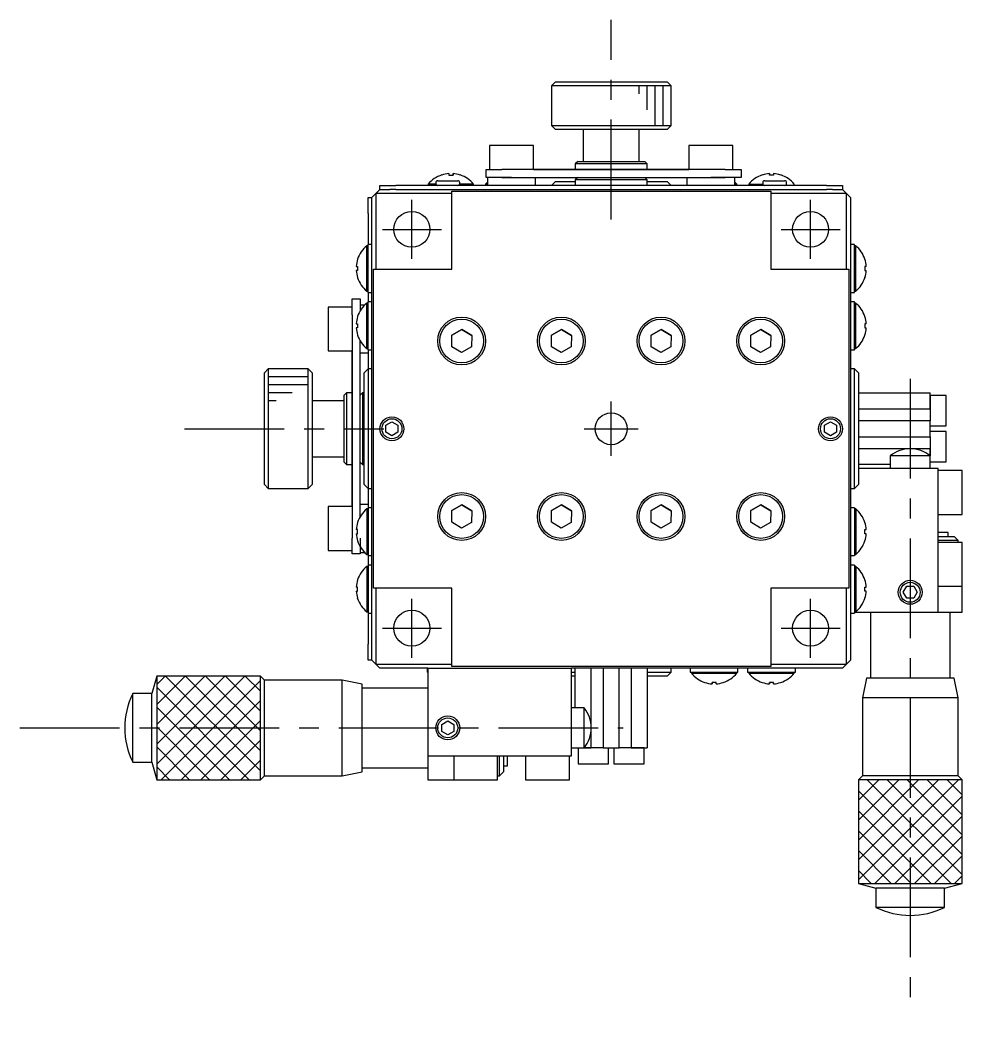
# Model space of a CAD drawing. Extents: x -55 to 398, y -25 to 274.
# Drawn here: x 279.9 to 398.1, y 84.2 to 209.2 of the extents above; entities that cross this region are included whole.
import ezdxf

# ---------------------------------------------------------------- set-up
doc = ezdxf.new("R2010")
doc.units = 0
doc.header["$LTSCALE"] = 10
doc.linetypes.add('CENTER', pattern=[2, 1.25, -0.25, 0.25, -0.25])
doc.layers.get('0').update_dxf_attribs({"linetype": 'CONTINUOUS'})
doc.layers.add('CENTER', color=1, linetype='CENTER')

msp = doc.modelspace()

# ---------------------------------------------------------------- linework, layer by layer
at = {"color": 7, "linetype": 'CONTINUOUS'}
for p, q in [((347.083245, 201.485156), (346.583245, 200.985156)), ((347.083245, 201.485156), (361.083245, 201.485156)), ((361.583245, 200.985156), (361.083245, 201.485156)), ((361.583245, 200.985156), (346.583245, 200.985156)), ((346.583245, 200.985156), (346.583245, 195.985156)), ((361.583245, 195.985156), (361.583245, 200.985156)), ((346.583245, 195.985156), (361.583245, 195.985156)), ((346.583245, 195.985156), (347.083245, 195.485156)), ((361.083245, 195.485156), (347.083245, 195.485156)), ((350.583245, 195.485156), (350.583245, 191.485156)), ((357.583245, 191.485156), (357.583245, 195.485156)), ((361.083245, 195.485156), (361.583245, 195.985156)), ((344.333245, 193.485156), (338.833245, 193.485156)), ((338.833245, 193.485156), (338.833245, 190.485156)), ((344.333245, 190.485156), (344.333245, 193.485156)), ((369.333245, 193.485156), (363.833245, 193.485156)), ((363.833245, 193.485156), (363.833245, 190.485156)), ((369.333245, 190.485156), (369.333245, 193.485156)), ((349.883245, 191.485156), (349.583245, 191.185156)), ((349.883245, 191.485156), (358.283245, 191.485156)), ((358.583245, 191.185156), (358.283245, 191.485156)), ((338.383245, 190.485156), (340.383245, 190.485156)), ((338.383245, 190.485156), (338.833245, 190.485156)), ((338.383245, 189.485156), (338.383245, 190.485156)), ((368.383245, 190.485156), (340.383245, 190.485156)), ((344.333245, 190.485156), (349.583245, 190.485156)), ((344.333245, 190.485156), (354.383245, 190.485156)), ((349.583245, 190.485156), (344.333245, 190.485156)), ((348.042615, 190.485156), (346.148292, 190.485156)), ((346.153164, 190.485156), (346.148292, 190.485156)), ((346.153164, 190.485156), (346.292697, 190.485156)), ((348.392919, 190.485156), (346.292697, 190.485156)), ((360.723876, 190.485156), (348.042615, 190.485156)), ((348.392919, 190.485156), (360.373572, 190.485156)), ((358.583245, 191.185156), (349.583245, 191.185156)), ((349.583245, 191.185156), (349.583245, 190.485156)), ((354.383245, 190.485156), (363.833245, 190.485156)), ((358.583245, 190.485156), (358.583245, 191.185156)), ((358.583245, 190.485156), (363.833245, 190.485156)), ((363.833245, 190.485156), (358.583245, 190.485156)), ((362.473793, 190.485156), (360.373572, 190.485156)), ((362.618199, 190.485156), (360.723876, 190.485156)), ((362.473793, 190.485156), (362.613327, 190.485156)), ((362.618199, 190.485156), (362.613327, 190.485156)), ((368.383245, 190.485156), (370.383245, 190.485156)), ((369.333245, 190.485156), (370.383245, 190.485156)), ((370.383245, 190.485156), (370.383245, 189.485156)), ((332.083245, 188.835156), (332.083245, 188.735156)), ((332.333245, 189.085156), (334.833245, 189.085156)), ((332.824091, 189.798895), (332.828137, 189.790598)), ((332.833245, 189.085156), (333.458245, 189.085156)), ((333.458245, 189.085156), (333.708245, 189.085156)), ((333.708245, 189.085156), (334.333245, 189.085156)), ((333.723245, 189.966841), (333.723245, 189.790598)), ((333.723245, 189.790598), (334.243245, 189.790598)), ((334.243245, 189.790598), (334.243245, 189.966841)), ((334.243245, 189.966841), (334.243245, 189.790598)), ((335.083245, 188.735156), (335.083245, 188.835156)), ((335.138353, 189.790598), (335.1424, 189.798895)), ((340.383245, 189.485156), (338.383245, 189.485156)), ((338.583245, 189.485156), (338.583245, 188.485156)), ((341.583245, 189.485156), (340.383245, 189.485156)), ((340.383245, 189.485156), (341.583245, 189.485156)), ((341.583245, 189.485156), (342.833245, 189.485156)), ((342.833245, 189.485156), (365.333245, 189.485156)), ((344.583245, 188.485156), (344.583245, 189.485156)), ((347.083245, 188.985156), (346.583245, 188.485156)), ((347.083245, 188.985156), (349.583245, 188.985156)), ((349.883245, 189.485156), (349.583245, 189.185156)), ((358.583245, 189.185156), (349.583245, 189.185156)), ((349.583245, 189.185156), (349.583245, 188.485156)), ((358.583245, 189.185156), (358.283245, 189.485156)), ((358.583245, 188.485156), (358.583245, 189.185156)), ((358.583245, 188.985156), (361.083245, 188.985156)), ((361.583245, 188.485156), (361.083245, 188.985156)), ((363.583245, 189.485156), (363.583245, 188.485156)), ((365.333245, 189.485156), (366.583245, 189.485156)), ((368.383245, 189.485156), (366.583245, 189.485156)), ((366.583245, 189.485156), (367.833245, 189.485156)), ((367.833245, 189.485156), (368.383245, 189.485156)), ((370.383245, 189.485156), (368.383245, 189.485156)), ((369.583245, 188.485156), (369.583245, 189.485156)), ((373.028137, 189.790598), (373.024091, 189.798895)), ((373.083245, 188.835156), (373.083245, 188.735156)), ((373.333245, 189.085156), (375.833245, 189.085156)), ((373.833245, 189.085156), (374.458245, 189.085156)), ((373.923245, 189.790598), (373.923245, 189.966841)), ((373.923245, 189.966841), (373.923245, 189.790598)), ((374.443245, 189.790598), (373.923245, 189.790598)), ((374.443245, 189.966841), (374.443245, 189.790598)), ((374.458245, 189.085156), (374.708245, 189.085156)), ((374.708245, 189.085156), (375.333245, 189.085156)), ((375.3424, 189.798895), (375.338353, 189.790598)), ((376.083245, 188.735156), (376.083245, 188.835156)), ((325.083245, 187.985156), (324.583245, 187.485156)), ((325.083245, 187.985156), (325.083245, 188.485156)), ((325.083245, 188.485156), (327.083245, 188.485156)), ((325.083245, 187.985156), (326.323311, 187.985156)), ((327.083245, 187.985156), (326.323311, 187.985156)), ((332.783245, 188.485156), (327.083245, 188.485156)), ((327.083245, 187.985156), (381.083245, 187.985156)), ((332.100179, 188.644711), (331.133245, 188.644711)), ((331.133245, 188.644711), (331.133245, 188.485156)), ((334.383245, 188.485156), (332.783245, 188.485156)), ((334.083245, 187.785156), (374.083245, 187.785156)), ((334.083245, 187.485156), (334.083245, 187.785156)), ((341.583245, 188.485156), (334.383245, 188.485156)), ((336.833245, 188.644711), (335.066311, 188.644711)), ((336.833245, 188.485156), (336.833245, 188.644711)), ((338.583245, 188.644711), (338.333245, 188.644711)), ((338.333245, 188.644711), (338.333245, 188.485156)), ((366.583245, 188.485156), (341.583245, 188.485156)), ((373.783245, 188.485156), (366.583245, 188.485156)), ((369.583245, 188.644711), (369.833245, 188.644711)), ((369.833245, 188.485156), (369.833245, 188.644711)), ((371.333245, 188.644711), (373.100179, 188.644711)), ((371.333245, 188.644711), (371.333245, 188.485156)), ((375.383245, 188.485156), (373.783245, 188.485156)), ((374.083245, 187.785156), (374.083245, 187.485156)), ((381.083245, 188.485156), (375.383245, 188.485156)), ((377.033245, 188.485156), (377.033245, 188.644711)), ((381.083245, 188.485156), (383.083245, 188.485156)), ((381.843179, 187.985156), (381.083245, 187.985156)), ((381.843179, 187.985156), (383.083245, 187.985156)), ((383.083245, 188.485156), (383.083245, 187.985156)), ((383.583245, 187.485156), (383.083245, 187.985156)), ((323.583245, 184.985156), (323.583245, 186.985156)), ((323.583245, 186.985156), (324.083245, 186.985156)), ((324.583245, 187.485156), (324.083245, 186.985156)), ((324.083245, 128.985156), (324.083245, 186.985156)), ((324.583245, 187.485156), (324.583245, 177.985156)), ((334.083245, 187.485156), (324.583245, 187.485156)), ((334.083245, 177.985156), (334.083245, 187.485156)), ((383.583245, 187.485156), (374.083245, 187.485156)), ((374.083245, 187.485156), (374.083245, 177.985156)), ((383.583245, 177.985156), (383.583245, 187.485156)), ((384.083245, 186.985156), (383.583245, 187.485156)), ((384.083245, 186.985156), (384.083245, 128.985156)), ((323.583245, 184.985156), (323.583245, 181.085156)), ((323.42369, 175.235156), (323.42369, 180.935156)), ((323.583245, 180.935156), (323.42369, 180.935156)), ((323.583245, 180.879444), (323.583245, 181.085156)), ((324.083245, 181.085156), (323.583245, 181.085156)), ((323.583245, 175.290576), (323.583245, 180.879735)), ((323.583245, 178.334403), (323.583245, 180.879444)), ((384.583245, 181.085156), (384.083245, 181.085156)), ((384.583245, 178.777951), (384.583245, 181.085156)), ((384.7428, 180.935156), (384.583245, 180.935156)), ((384.583245, 180.252313), (384.583245, 180.515181)), ((384.583245, 178.677704), (384.583245, 180.252313)), ((384.7428, 175.235156), (384.7428, 180.935156)), ((322.269506, 179.244311), (322.277803, 179.240264)), ((384.583245, 177.392361), (384.583245, 178.777951)), ((385.896984, 179.244311), (385.888688, 179.240264)), ((322.101561, 178.345156), (322.277803, 178.345156)), ((322.277803, 177.825156), (322.101561, 177.825156)), ((322.277803, 178.345156), (322.277803, 177.825156)), ((323.583245, 177.985119), (323.583245, 178.334403)), ((323.583245, 175.290866), (323.583245, 177.985119)), ((324.283245, 137.985156), (324.283245, 177.985156)), ((324.283245, 177.985156), (324.583245, 177.985156)), ((324.583245, 177.985156), (334.083245, 177.985156)), ((374.083245, 177.985156), (383.583245, 177.985156)), ((383.583245, 177.985156), (383.883245, 177.985156)), ((383.883245, 177.985156), (383.883245, 137.985156)), ((384.583245, 177.492608), (384.583245, 178.677704)), ((386.06493, 178.345156), (385.888688, 178.345156)), ((385.888688, 178.345156), (385.888688, 177.825156)), ((385.888688, 177.825156), (386.06493, 177.825156)), ((322.277803, 176.930048), (322.269506, 176.926002)), ((384.583245, 176.017839), (384.583245, 177.492608)), ((384.583245, 175.085156), (384.583245, 177.392361)), ((385.888688, 176.930048), (385.896984, 176.926002)), ((323.42369, 175.235156), (323.583245, 175.235156)), ((323.583245, 175.085156), (323.583245, 175.290866)), ((323.583245, 175.085156), (323.583245, 173.885156)), ((323.583245, 175.085156), (324.083245, 175.085156)), ((384.083245, 175.085156), (384.583245, 175.085156)), ((384.583245, 175.616984), (384.583245, 176.017839)), ((384.583245, 175.235156), (384.7428, 175.235156)), ((321.583245, 172.285156), (321.583245, 174.285156)), ((321.583245, 173.235156), (321.583245, 174.285156)), ((321.583245, 174.285156), (322.583245, 174.285156)), ((322.583245, 174.285156), (322.583245, 172.742574)), ((323.583245, 173.679444), (323.583245, 173.885156)), ((324.083245, 173.885156), (323.583245, 173.885156)), ((384.583245, 173.885156), (384.083245, 173.885156)), ((384.583245, 171.577951), (384.583245, 173.885156)), ((318.583245, 173.235156), (318.583245, 167.735156)), ((321.583245, 173.235156), (318.583245, 173.235156)), ((323.150756, 173.485156), (322.583245, 173.485156)), ((323.42369, 168.035156), (323.42369, 173.735156)), ((323.583245, 173.735156), (323.42369, 173.735156)), ((323.583245, 170.292608), (323.583245, 173.679735)), ((323.583245, 171.134403), (323.583245, 173.679444)), ((384.7428, 173.735156), (384.583245, 173.735156)), ((384.583245, 173.052313), (384.583245, 173.315181)), ((384.583245, 171.477704), (384.583245, 173.052313)), ((384.7428, 168.035156), (384.7428, 173.735156)), ((321.583245, 172.285156), (321.583245, 144.285156)), ((322.269506, 172.044311), (322.277803, 172.040264)), ((384.583245, 170.192361), (384.583245, 171.577951)), ((384.583245, 170.292608), (384.583245, 171.477704)), ((385.896984, 172.044311), (385.888688, 172.040264)), ((322.101561, 171.145156), (322.277803, 171.145156)), ((322.277803, 170.625156), (322.101561, 170.625156)), ((322.277803, 171.145156), (322.277803, 170.625156)), ((323.583245, 170.785119), (323.583245, 171.134403)), ((323.583245, 170.192361), (323.583245, 170.785119)), ((323.583245, 168.090576), (323.583245, 170.292608)), ((323.583245, 168.090866), (323.583245, 170.192361)), ((334.089833, 169.718135), (335.346317, 170.428473)), ((335.346317, 170.428473), (334.089833, 169.718135)), ((335.346317, 170.428473), (336.58973, 169.695494)), ((336.58973, 169.695494), (335.346317, 170.428473)), ((346.589833, 169.718135), (347.846317, 170.428473)), ((347.846317, 170.428473), (346.589833, 169.718135)), ((347.846317, 170.428473), (349.08973, 169.695494)), ((349.08973, 169.695494), (347.846317, 170.428473)), ((359.089833, 169.718135), (360.346317, 170.428473)), ((360.346317, 170.428473), (359.089833, 169.718135)), ((360.346317, 170.428473), (361.58973, 169.695494)), ((361.58973, 169.695494), (360.346317, 170.428473)), ((371.589833, 169.718135), (372.846317, 170.428473)), ((372.846317, 170.428473), (371.589833, 169.718135)), ((372.846317, 170.428473), (374.08973, 169.695494)), ((374.08973, 169.695494), (372.846317, 170.428473)), ((384.583245, 168.817839), (384.583245, 170.292608)), ((384.583245, 167.885156), (384.583245, 170.192361)), ((386.06493, 171.145156), (385.888688, 171.145156)), ((385.888688, 171.145156), (385.888688, 170.625156)), ((385.888688, 170.625156), (386.06493, 170.625156)), ((322.277803, 169.730048), (322.269506, 169.726002)), ((322.583245, 146.942574), (322.583245, 169.027739)), ((334.07676, 168.274819), (334.089833, 169.718135)), ((336.58973, 169.695494), (336.576658, 168.252177)), ((346.57676, 168.274819), (346.589833, 169.718135)), ((349.08973, 169.695494), (349.076658, 168.252177)), ((359.07676, 168.274819), (359.089833, 169.718135)), ((361.58973, 169.695494), (361.576658, 168.252177)), ((371.57676, 168.274819), (371.589833, 169.718135)), ((374.08973, 169.695494), (374.076658, 168.252177)), ((385.888688, 169.730048), (385.896984, 169.726002)), ((318.583245, 167.735156), (321.583245, 167.735156)), ((321.583245, 162.485156), (321.583245, 167.735156)), ((321.583245, 158.285156), (321.583245, 167.735156)), ((321.583245, 167.735156), (321.583245, 162.485156)), ((323.42369, 168.035156), (323.583245, 168.035156)), ((323.583245, 167.885156), (323.583245, 168.090866)), ((323.583245, 167.885156), (323.583245, 165.485156)), ((323.583245, 167.885156), (324.083245, 167.885156)), ((335.320173, 167.54184), (334.07676, 168.274819)), ((336.576658, 168.252177), (335.320173, 167.54184)), ((347.820173, 167.54184), (346.57676, 168.274819)), ((349.076658, 168.252177), (347.820173, 167.54184)), ((360.320173, 167.54184), (359.07676, 168.274819)), ((361.576658, 168.252177), (360.320173, 167.54184)), ((372.820173, 167.54184), (371.57676, 168.274819)), ((374.076658, 168.252177), (372.820173, 167.54184)), ((384.083245, 167.885156), (384.583245, 167.885156)), ((384.583245, 168.035156), (384.7428, 168.035156)), ((321.583245, 166.439964), (321.583245, 166.432354)), ((321.583245, 166.439964), (321.583245, 164.571618)), ((321.583245, 166.258001), (321.583245, 166.432354)), ((321.583245, 166.258001), (321.583245, 164.134892)), ((322.583245, 167.485156), (323.583245, 167.485156)), ((311.083245, 165.485156), (310.583245, 164.985156)), ((311.083245, 165.485156), (311.083245, 150.485156)), ((316.083245, 165.485156), (311.083245, 165.485156)), ((316.083245, 150.485156), (316.083245, 165.485156)), ((316.583245, 164.985156), (316.083245, 165.485156)), ((323.583245, 165.485156), (323.083245, 164.985156)), ((323.583245, 165.485156), (323.583245, 150.485156)), ((324.083245, 165.485156), (323.583245, 165.485156)), ((384.583245, 165.485156), (384.083245, 165.485156)), ((384.583245, 150.485156), (384.583245, 165.485156)), ((385.083245, 164.985156), (384.583245, 165.485156)), ((310.583245, 150.985156), (310.583245, 164.985156)), ((316.583245, 164.985156), (316.583245, 150.985156)), ((321.583245, 164.571618), (321.583245, 151.998694)), ((321.583245, 152.435421), (321.583245, 164.134892)), ((323.083245, 150.985156), (323.083245, 164.985156)), ((385.083245, 164.985156), (385.083245, 150.985156)), ((320.583245, 161.485156), (316.583245, 161.485156)), ((320.883245, 162.485156), (320.583245, 162.185156)), ((320.583245, 153.785156), (320.583245, 162.185156)), ((320.883245, 162.485156), (320.883245, 153.485156)), ((321.583245, 162.485156), (320.883245, 162.485156)), ((322.883245, 162.485156), (322.583245, 162.185156)), ((322.883245, 162.485156), (322.883245, 153.485156)), ((323.083245, 162.485156), (322.883245, 162.485156)), ((385.083245, 162.485156), (394.083245, 162.485156)), ((394.083245, 160.485156), (394.083245, 162.485156)), ((394.083245, 162.135156), (394.083245, 160.485156)), ((396.083245, 162.135156), (394.083245, 162.135156)), ((396.083245, 158.335156), (396.083245, 162.135156)), ((385.083245, 160.485156), (394.083245, 160.485156)), ((394.083245, 160.485156), (394.083245, 158.985156)), ((325.833245, 158.418169), (326.583245, 158.851182)), ((326.583245, 158.851182), (327.333245, 158.418169)), ((380.833245, 158.418169), (381.583245, 158.851182)), ((381.583245, 158.851182), (382.333245, 158.418169)), ((394.083245, 158.985156), (385.083245, 158.985156)), ((394.083245, 156.985156), (394.083245, 158.985156)), ((321.583245, 148.235156), (321.583245, 158.285156)), ((325.833245, 157.552143), (325.833245, 158.418169)), ((326.583245, 157.119131), (325.833245, 157.552143)), ((327.333245, 157.552143), (326.583245, 157.119131)), ((327.333245, 158.418169), (327.333245, 157.552143)), ((380.833245, 157.552143), (380.833245, 158.418169)), ((381.583245, 157.119131), (380.833245, 157.552143)), ((382.333245, 157.552143), (381.583245, 157.119131)), ((382.333245, 158.418169), (382.333245, 157.552143)), ((394.083245, 158.335156), (396.083245, 158.335156)), ((396.083245, 157.635156), (394.083245, 157.635156)), ((396.083245, 153.835156), (396.083245, 157.635156)), ((385.083245, 156.985156), (394.083245, 156.985156)), ((394.083245, 156.985156), (394.083245, 155.485156)), ((394.083245, 155.485156), (385.083245, 155.485156)), ((394.083245, 155.485156), (394.083245, 154.607647)), ((394.083245, 154.607647), (394.083245, 155.485156)), ((316.583245, 154.485156), (320.583245, 154.485156)), ((320.583245, 153.785156), (320.883245, 153.485156)), ((322.583245, 153.785156), (322.883245, 153.485156)), ((394.083241, 154.607647), (389.083249, 154.607647)), ((389.083249, 154.607647), (389.083249, 152.985156)), ((394.083241, 152.985156), (394.083241, 154.607647)), ((394.083245, 153.835156), (396.083245, 153.835156)), ((320.883245, 153.485156), (321.583245, 153.485156)), ((321.583245, 148.235156), (321.583245, 153.485156)), ((321.583245, 153.485156), (321.583245, 148.322337)), ((322.883245, 153.485156), (323.083245, 153.485156)), ((389.083249, 153.485156), (385.083245, 153.485156)), ((395.083245, 152.985156), (385.083245, 152.985156)), ((395.083245, 134.985156), (395.083245, 152.985156)), ((398.083245, 152.735156), (395.083245, 152.735156)), ((398.083245, 147.235156), (398.083245, 152.735156)), ((321.583245, 152.435421), (321.583245, 150.312311)), ((321.583245, 151.998694), (321.583245, 150.130348)), ((310.583245, 150.985156), (311.083245, 150.485156)), ((311.083245, 150.485156), (316.083245, 150.485156)), ((316.083245, 150.485156), (316.583245, 150.985156)), ((321.583245, 150.137959), (321.583245, 150.312311)), ((321.583245, 150.137959), (321.583245, 150.130348)), ((323.083245, 150.985156), (323.583245, 150.485156)), ((323.583245, 150.485156), (323.583245, 148.085156)), ((323.583245, 150.485156), (324.083245, 150.485156)), ((384.083245, 150.485156), (384.583245, 150.485156)), ((384.583245, 150.485156), (385.083245, 150.985156)), ((318.583245, 148.235156), (318.583245, 142.735156)), ((321.583245, 148.235156), (318.583245, 148.235156)), ((321.583245, 148.235156), (321.583245, 148.322337)), ((323.583245, 148.485156), (322.583245, 148.485156)), ((323.42369, 147.935156), (323.42369, 142.235156)), ((323.583245, 147.935156), (323.42369, 147.935156)), ((323.583245, 148.085156), (323.583245, 145.777951)), ((324.083245, 148.085156), (323.583245, 148.085156)), ((323.583245, 147.508416), (323.583245, 147.252313)), ((334.07676, 146.274819), (334.089833, 147.718135)), ((334.089833, 147.718135), (335.346317, 148.428473)), ((335.346317, 148.428473), (334.089833, 147.718135)), ((335.346317, 148.428473), (336.58973, 147.695494)), ((336.58973, 147.695494), (335.346317, 148.428473)), ((336.58973, 147.695494), (336.576658, 146.252177)), ((346.57676, 146.274819), (346.589833, 147.718135)), ((346.589833, 147.718135), (347.846317, 148.428473)), ((347.846317, 148.428473), (346.589833, 147.718135)), ((347.846317, 148.428473), (349.08973, 147.695494)), ((349.08973, 147.695494), (347.846317, 148.428473)), ((349.08973, 147.695494), (349.076658, 146.252177)), ((359.07676, 146.274819), (359.089833, 147.718135)), ((359.089833, 147.718135), (360.346317, 148.428473)), ((360.346317, 148.428473), (359.089833, 147.718135)), ((360.346317, 148.428473), (361.58973, 147.695494)), ((361.58973, 147.695494), (360.346317, 148.428473)), ((361.58973, 147.695494), (361.576658, 146.252177)), ((371.57676, 146.274819), (371.589833, 147.718135)), ((371.589833, 147.718135), (372.846317, 148.428473)), ((372.846317, 148.428473), (371.589833, 147.718135)), ((372.846317, 148.428473), (374.08973, 147.695494)), ((374.08973, 147.695494), (372.846317, 148.428473)), ((374.08973, 147.695494), (374.076658, 146.252177)), ((384.583245, 148.085156), (384.083245, 148.085156)), ((384.583245, 148.085156), (384.583245, 147.879446)), ((384.7428, 147.935156), (384.583245, 147.935156)), ((384.583245, 147.879736), (384.583245, 142.290578)), ((384.583245, 147.879446), (384.583245, 145.163193)), ((384.7428, 147.935156), (384.7428, 142.235156)), ((323.583245, 147.252313), (323.583245, 147.094978)), ((323.583245, 147.094978), (323.583245, 146.921741)), ((323.583245, 146.921741), (323.583245, 145.677704)), ((335.320173, 145.54184), (334.07676, 146.274819)), ((336.576658, 146.252177), (335.320173, 145.54184)), ((347.820173, 145.54184), (346.57676, 146.274819)), ((349.076658, 146.252177), (347.820173, 145.54184)), ((360.320173, 145.54184), (359.07676, 146.274819)), ((361.576658, 146.252177), (360.320173, 145.54184)), ((372.820173, 145.54184), (371.57676, 146.274819)), ((374.076658, 146.252177), (372.820173, 145.54184)), ((395.083245, 147.235156), (398.083245, 147.235156)), ((322.277803, 145.345156), (322.101561, 145.345156)), ((322.277803, 146.240264), (322.269506, 146.244311)), ((322.277803, 144.825156), (322.277803, 145.345156)), ((323.583245, 145.777951), (323.583245, 144.392361)), ((323.583245, 145.677704), (323.583245, 144.492608)), ((384.583245, 145.163193), (384.583245, 144.860728)), ((385.888688, 146.240264), (385.896984, 146.244311)), ((385.888688, 145.345156), (386.06493, 145.345156)), ((385.888688, 144.825156), (385.888688, 145.345156)), ((321.583245, 142.285156), (321.583245, 144.285156)), ((322.101561, 144.825156), (322.277803, 144.825156)), ((322.269506, 143.926002), (322.277803, 143.930048)), ((322.583245, 144.285156), (322.583245, 142.285156)), ((323.583245, 144.492608), (323.583245, 143.123346)), ((323.583245, 144.392361), (323.583245, 142.085156)), ((384.583245, 144.860728), (384.583245, 142.290868)), ((386.06493, 144.825156), (385.888688, 144.825156)), ((385.896984, 143.926002), (385.888688, 143.930048)), ((396.333245, 144.985156), (395.083245, 144.985156)), ((395.083245, 144.485156), (397.083245, 144.485156)), ((397.583245, 143.985156), (395.083245, 143.985156)), ((396.333245, 144.485176), (396.333245, 144.985156)), ((397.583245, 143.985156), (397.083245, 144.485156)), ((397.583245, 143.735156), (397.583245, 143.985156)), ((318.583245, 142.735156), (321.583245, 142.735156)), ((321.583245, 142.285156), (321.583245, 142.735156)), ((323.583245, 143.123346), (323.583245, 143.069902)), ((323.583245, 143.069902), (323.583245, 142.967193)), ((323.583245, 142.967193), (323.583245, 142.779458)), ((398.083245, 143.735156), (395.083245, 143.735156)), ((398.083245, 138.235156), (398.083245, 143.735156)), ((322.583245, 142.285156), (321.583245, 142.285156)), ((322.583245, 142.485156), (323.150756, 142.485156)), ((323.42369, 142.235156), (323.583245, 142.235156)), ((323.583245, 142.085156), (323.583245, 140.885156)), ((323.583245, 142.085156), (324.083245, 142.085156)), ((384.083245, 142.085156), (384.583245, 142.085156)), ((384.583245, 142.290868), (384.583245, 142.085156)), ((384.583245, 142.235156), (384.7428, 142.235156)), ((323.42369, 140.735156), (323.42369, 135.035156)), ((323.583245, 140.735156), (323.42369, 140.735156)), ((323.583245, 140.885156), (323.583245, 138.577951)), ((324.083245, 140.885156), (323.583245, 140.885156)), ((323.583245, 140.308416), (323.583245, 140.052313)), ((323.583245, 140.052313), (323.583245, 139.78647)), ((384.583245, 140.885156), (384.083245, 140.885156)), ((384.583245, 140.885156), (384.583245, 140.679446)), ((384.7428, 140.735156), (384.583245, 140.735156)), ((384.583245, 140.679736), (384.583245, 135.090578)), ((384.583245, 140.679446), (384.583245, 137.963193)), ((384.7428, 140.735156), (384.7428, 135.035156)), ((322.277803, 139.040264), (322.269506, 139.044311)), ((323.583245, 139.78647), (323.583245, 138.477704)), ((385.888688, 139.040264), (385.896984, 139.044311)), ((322.277803, 138.145156), (322.101561, 138.145156)), ((322.101561, 137.625156), (322.277803, 137.625156)), ((322.277803, 137.625156), (322.277803, 138.145156)), ((323.583245, 138.577951), (323.583245, 137.192361)), ((323.583245, 138.477704), (323.583245, 137.292608)), ((324.583245, 137.985156), (324.283245, 137.985156)), ((324.583245, 137.985156), (324.583245, 128.485156)), ((334.083245, 137.985156), (324.583245, 137.985156)), ((334.083245, 128.485156), (334.083245, 137.985156)), ((374.083245, 137.985156), (374.083245, 128.485156)), ((383.583245, 137.985156), (374.083245, 137.985156)), ((383.583245, 128.485156), (383.583245, 137.985156)), ((383.883245, 137.985156), (383.583245, 137.985156)), ((384.583245, 137.963193), (384.583245, 137.660728)), ((384.583245, 137.660728), (384.583245, 135.090868)), ((385.888688, 138.145156), (386.06493, 138.145156)), ((385.888688, 137.625156), (385.888688, 138.145156)), ((386.06493, 137.625156), (385.888688, 137.625156)), ((390.71722, 137.485156), (391.150233, 138.235156)), ((391.150233, 138.235156), (392.016258, 138.235156)), ((392.016258, 138.235156), (392.449271, 137.485156)), ((395.083245, 138.235156), (398.083245, 138.235156)), ((398.083245, 134.985156), (398.083245, 138.235156)), ((322.269506, 136.726002), (322.277803, 136.730048)), ((323.583245, 137.292608), (323.583245, 135.923346)), ((323.583245, 137.192361), (323.583245, 134.885156)), ((385.896984, 136.726002), (385.888688, 136.730048)), ((391.150233, 136.735156), (390.71722, 137.485156)), ((392.016258, 136.735156), (391.150233, 136.735156)), ((392.449271, 137.485156), (392.016258, 136.735156)), ((323.42369, 135.035156), (323.583245, 135.035156)), ((323.583245, 135.923346), (323.583245, 135.869902)), ((323.583245, 135.869902), (323.583245, 135.67029)), ((323.583245, 135.67029), (323.583245, 135.455132)), ((384.583245, 135.090868), (384.583245, 134.885156)), ((384.583245, 135.035156), (384.7428, 135.035156)), ((323.583245, 134.885156), (323.583245, 130.985156)), ((323.583245, 134.885156), (324.083245, 134.885156)), ((384.083245, 134.885156), (384.583245, 134.885156)), ((384.583245, 134.985156), (395.083245, 134.985156)), ((386.583245, 134.985156), (386.583245, 126.735156)), ((395.083245, 134.985156), (398.083245, 134.985156)), ((396.583245, 126.735156), (396.583245, 134.985156)), ((323.583245, 128.985156), (323.583245, 130.985156)), ((324.083245, 128.985156), (323.583245, 128.985156)), ((324.083245, 128.985156), (324.583245, 128.485156)), ((383.583245, 128.485156), (384.083245, 128.985156)), ((324.583245, 128.485156), (334.083245, 128.485156)), ((324.583245, 128.485156), (325.083245, 127.985156)), ((331.083245, 127.985156), (325.083245, 127.985156)), ((330.983245, 127.985156), (330.983245, 127.485156)), ((331.083245, 127.985156), (349.083245, 127.985156)), ((331.083245, 127.985156), (331.083245, 116.985156)), ((334.083245, 128.185156), (334.083245, 128.485156)), ((374.083245, 128.185156), (334.083245, 128.185156)), ((349.083245, 116.985156), (349.083245, 127.985156)), ((383.083245, 127.985156), (349.083245, 127.985156)), ((349.583245, 122.985152), (349.583245, 127.985156)), ((351.583245, 117.985156), (351.583245, 127.985156)), ((353.083245, 127.985156), (353.083245, 117.985156)), ((355.083245, 117.985156), (355.083245, 127.985156)), ((356.583245, 127.985156), (356.583245, 117.985156)), ((358.583245, 127.985156), (358.583245, 117.985156)), ((361.583245, 127.485156), (361.583245, 127.985156)), ((363.983245, 127.985156), (363.983245, 127.485156)), ((369.983245, 127.485156), (369.983245, 127.985156)), ((371.183245, 127.985156), (371.183245, 127.485156)), ((374.083245, 128.485156), (374.083245, 128.185156)), ((374.083245, 128.485156), (383.583245, 128.485156)), ((377.183245, 127.485156), (377.183245, 127.985156)), ((383.083245, 127.985156), (383.583245, 128.485156)), ((297.083238, 126.985155), (296.49375, 124.785156)), ((310.083239, 126.985155), (297.083238, 126.985155)), ((297.083238, 126.985155), (297.083238, 113.985157)), ((310.583241, 126.485152), (310.083239, 126.985155)), ((310.083239, 113.985157), (310.083239, 126.985155)), ((310.583241, 114.48516), (310.583241, 126.485152)), ((320.333246, 126.485152), (310.583241, 126.485152)), ((320.333246, 114.48516), (320.333246, 126.485152)), ((322.833245, 125.985153), (320.333246, 126.485152)), ((331.083245, 127.485156), (330.983245, 127.485156)), ((349.083245, 127.485156), (349.583245, 127.485156)), ((349.583245, 126.985156), (349.083245, 126.985156)), ((358.583245, 127.485156), (361.583245, 127.485156)), ((361.083245, 126.985156), (358.583245, 126.985156)), ((361.083245, 126.985156), (361.583245, 127.485156)), ((363.983245, 127.485156), (364.190908, 127.485156)), ((364.133245, 127.485156), (364.133245, 127.325601)), ((364.133245, 127.325601), (369.833245, 127.325601)), ((364.190893, 127.485156), (369.833245, 127.485156)), ((364.190908, 127.485156), (366.883208, 127.485156)), ((366.883208, 127.485156), (367.232492, 127.485156)), ((367.232492, 127.485156), (369.881023, 127.485156)), ((369.833245, 127.325601), (369.833245, 127.485156)), ((369.881023, 127.485156), (369.983245, 127.485156)), ((371.183245, 127.485156), (371.390908, 127.485156)), ((371.333245, 127.485156), (371.333245, 127.325601)), ((371.333245, 127.325601), (377.033245, 127.325601)), ((371.390893, 127.485156), (377.033245, 127.485156)), ((371.390908, 127.485156), (374.083208, 127.485156)), ((374.083208, 127.485156), (374.432492, 127.485156)), ((374.432492, 127.485156), (377.081023, 127.485156)), ((377.033245, 127.325601), (377.033245, 127.485156)), ((377.081023, 127.485156), (377.183245, 127.485156)), ((386.083248, 126.735156), (385.583249, 124.235157)), ((397.083242, 126.735156), (386.083248, 126.735156)), ((397.583241, 124.235157), (397.083242, 126.735156)), ((322.833245, 114.985159), (322.833245, 125.985153)), ((331.083245, 125.485156), (322.833245, 125.485156)), ((365.828137, 126.179714), (365.824091, 126.171417)), ((367.243245, 126.179714), (366.723245, 126.179714)), ((366.723245, 126.179714), (366.723245, 126.003472)), ((366.723245, 126.003472), (366.723245, 126.179714)), ((367.243245, 126.003472), (367.243245, 126.179714)), ((368.1424, 126.171417), (368.138353, 126.179714)), ((373.028137, 126.179714), (373.024091, 126.171417)), ((374.443245, 126.179714), (373.923245, 126.179714)), ((373.923245, 126.179714), (373.923245, 126.003472)), ((373.923245, 126.003472), (373.923245, 126.179714)), ((374.443245, 126.003472), (374.443245, 126.179714)), ((375.3424, 126.171417), (375.338353, 126.179714)), ((294.083239, 116.185156), (294.083239, 124.785156)), ((296.49375, 124.785156), (294.083239, 124.785156)), ((296.49375, 116.185156), (296.49375, 124.785156)), ((397.583241, 124.235157), (385.583249, 124.235157)), ((385.583249, 124.235157), (385.583249, 114.485152)), ((397.583241, 114.485152), (397.583241, 124.235157)), ((350.705736, 122.985152), (349.083245, 122.985152)), ((350.705736, 117.98516), (350.705736, 122.985152)), ((332.833245, 120.918169), (333.583245, 121.351182)), ((333.583245, 121.351182), (334.333245, 120.918169)), ((332.833245, 120.052143), (332.833245, 120.918169)), ((333.583245, 119.619131), (332.833245, 120.052143)), ((334.333245, 120.052143), (333.583245, 119.619131)), ((334.333245, 120.918169), (334.333245, 120.052143)), ((349.083245, 117.98516), (350.705736, 117.98516)), ((349.933245, 117.985156), (349.933245, 115.985156)), ((350.705735, 117.985156), (351.583245, 117.985156)), ((351.583245, 117.985156), (350.705736, 117.985156)), ((353.083245, 117.985156), (351.583245, 117.985156)), ((353.083245, 117.985156), (355.083245, 117.985156)), ((353.733245, 115.985156), (353.733245, 117.985156)), ((354.433245, 117.985156), (354.433245, 115.985156)), ((356.583245, 117.985156), (355.083245, 117.985156)), ((358.233245, 117.985156), (356.583245, 117.985156)), ((356.583245, 117.985156), (358.583245, 117.985156)), ((358.233245, 115.985156), (358.233245, 117.985156)), ((331.083245, 116.985156), (349.083245, 116.985156)), ((331.083245, 116.985156), (331.083245, 113.985156)), ((334.333245, 116.985156), (334.333245, 113.985156)), ((339.833245, 113.985156), (339.833245, 116.985156)), ((340.083245, 114.485156), (340.083245, 116.985156)), ((340.583245, 116.985156), (340.583245, 114.985156)), ((341.083245, 115.735156), (341.083245, 116.985156)), ((343.333245, 116.985156), (343.333245, 113.985156)), ((348.833245, 113.985156), (348.833245, 116.985156)), ((294.083239, 116.185156), (296.49375, 116.185156)), ((296.49375, 116.185156), (297.083238, 113.985157)), ((322.833245, 115.485156), (331.083245, 115.485156)), ((340.583265, 115.735156), (341.083245, 115.735156)), ((349.933245, 115.985156), (353.733245, 115.985156)), ((354.433245, 115.985156), (358.233245, 115.985156)), ((297.083238, 113.985157), (310.083239, 113.985157)), ((310.083239, 113.985157), (310.583241, 114.48516)), ((310.583241, 114.48516), (320.333246, 114.48516)), ((320.333246, 114.48516), (322.833245, 114.985159)), ((331.083245, 113.985156), (334.333245, 113.985156)), ((334.333245, 113.985156), (339.833245, 113.985156)), ((339.833245, 114.485156), (340.083245, 114.485156)), ((340.083245, 114.485156), (340.583245, 114.985156)), ((343.333245, 113.985156), (348.833245, 113.985156)), ((385.583249, 114.485152), (385.083246, 113.98515)), ((398.083244, 113.98515), (385.083246, 113.98515)), ((385.083246, 113.98515), (385.083246, 100.985149)), ((397.583241, 114.485152), (385.583249, 114.485152)), ((398.083244, 113.98515), (397.583241, 114.485152)), ((398.083244, 100.985149), (398.083244, 113.98515)), ((385.083246, 100.985149), (387.283245, 100.395661)), ((385.083246, 100.985149), (398.083244, 100.985149)), ((395.883245, 100.395661), (387.283245, 100.395661)), ((387.283245, 100.395661), (387.283245, 97.98515)), ((395.883245, 100.395661), (398.083244, 100.985149)), ((395.883245, 97.98515), (395.883245, 100.395661)), ((395.883245, 97.98515), (387.283245, 97.98515))]:
    msp.add_line(p, q, dxfattribs=at)
at = {"color": 3, "linetype": 'CONTINUOUS'}
for p, q in [((357.583245, 199.985156), (357.583245, 200.985156)), ((358.583245, 197.985156), (358.583245, 200.985156)), ((359.583245, 195.985156), (359.583245, 200.985156)), ((360.583245, 195.985156), (360.583245, 200.985156)), ((316.083245, 164.485156), (311.083245, 164.485156)), ((316.083245, 163.485156), (311.083245, 163.485156)), ((314.083245, 162.485156), (311.083245, 162.485156)), ((312.083245, 161.485156), (311.083245, 161.485156)), ((297.083238, 125.93134), (298.137054, 126.985155)), ((297.083238, 123.43134), (300.637054, 126.985155)), ((297.083238, 120.93134), (303.137054, 126.985155)), ((297.083238, 118.43134), (305.637054, 126.985155)), ((297.083238, 115.93134), (308.137054, 126.985155)), ((297.637056, 113.985157), (310.083239, 126.431341)), ((298.196438, 126.985155), (310.083239, 115.098354)), ((300.696438, 126.985155), (310.083239, 117.598354)), ((303.196438, 126.985155), (310.083239, 120.098354)), ((305.696438, 126.985155), (310.083239, 122.598354)), ((308.196438, 126.985155), (310.083239, 125.098354)), ((297.083238, 125.598355), (308.696436, 113.985157)), ((300.137056, 113.985157), (310.083239, 123.931341)), ((297.083238, 123.098355), (306.196436, 113.985157)), ((302.637056, 113.985157), (310.083239, 121.431341)), ((297.083238, 120.598355), (303.696436, 113.985157)), ((305.137056, 113.985157), (310.083239, 118.931341)), ((297.083238, 118.098355), (301.196436, 113.985157)), ((307.637056, 113.985157), (310.083239, 116.431341)), ((297.083238, 115.598355), (298.696436, 113.985157)), ((385.083246, 113.931348), (385.137049, 113.98515)), ((385.083246, 111.431348), (387.637049, 113.98515)), ((385.083246, 108.931348), (390.137049, 113.98515)), ((385.083246, 106.431348), (392.637049, 113.98515)), ((385.083246, 103.931348), (395.137049, 113.98515)), ((385.083246, 101.431348), (397.637049, 113.98515)), ((386.196443, 113.98515), (398.083244, 102.098349)), ((388.696443, 113.98515), (398.083244, 104.598349)), ((391.196443, 113.98515), (398.083244, 107.098349)), ((393.696443, 113.98515), (398.083244, 109.598349)), ((396.196443, 113.98515), (398.083244, 112.098349)), ((385.083246, 112.598347), (396.696444, 100.985149)), ((387.137048, 100.985149), (398.083244, 111.931346)), ((385.083246, 110.098347), (394.196444, 100.985149)), ((389.637048, 100.985149), (398.083244, 109.431346)), ((385.083246, 107.598347), (391.696444, 100.985149)), ((392.137048, 100.985149), (398.083244, 106.931346)), ((385.083246, 105.098347), (389.196444, 100.985149)), ((394.637048, 100.985149), (398.083244, 104.431346)), ((385.083246, 102.598347), (386.696444, 100.985149)), ((397.137048, 100.985149), (398.083244, 101.931346))]:
    msp.add_line(p, q, dxfattribs=at)
at = {"color": 7, "linetype": 'CONTINUOUS'}
for centre, radius in [((329.083245, 182.985156), 2.25), ((379.083245, 182.985156), 2.25), ((335.333245, 168.985156), 3), ((335.333245, 168.985156), 2.75), ((347.833245, 168.985156), 3), ((347.833245, 168.985156), 2.75), ((360.333245, 168.985156), 3), ((360.333245, 168.985156), 2.75), ((372.833245, 168.985156), 3), ((372.833245, 168.985156), 2.75), ((326.583245, 157.985156), 1.25), ((354.083245, 157.985156), 2), ((381.583245, 157.985156), 1.25), ((335.333245, 146.985156), 3), ((335.333245, 146.985156), 2.75), ((347.833245, 146.985156), 3), ((347.833245, 146.985156), 2.75), ((360.333245, 146.985156), 3), ((360.333245, 146.985156), 2.75), ((372.833245, 146.985156), 3), ((372.833245, 146.985156), 2.75), ((391.583245, 137.485156), 1.25), ((329.083245, 132.985156), 2.25), ((379.083245, 132.985156), 2.25), ((333.583245, 120.485156), 1.25)]:
    msp.add_circle(centre, radius, dxfattribs=at)
at = {"color": 3, "linetype": 'CONTINUOUS'}
for centre in [(326.583245, 157.985156), (381.583245, 157.985156), (391.583245, 137.485156), (333.583245, 120.485156)]:
    msp.add_circle(centre, 1.5, dxfattribs=at)
at = {"color": 7, "linetype": 'CONTINUOUS'}
for centre, radius, start, end in [((333.983245, 186.285156), 3.7, 108.25731, 140.378165), ((332.333245, 188.835156), 0.25, 90, 180), ((333.983245, 186.285156), 3.690854, 94.039513, 108.238005), ((333.983245, 186.285156), 3.690854, 71.761995, 85.960487), ((334.833245, 188.835156), 0.25, 0, 90), ((333.983245, 186.285156), 3.7, 39.621835, 71.74269), ((341.183245, 186.285156), 3.7, 134.644246, 140.378165), ((366.983245, 186.285156), 3.7, 39.621835, 45.355754), ((374.183245, 186.285156), 3.7, 108.25731, 140.378165), ((374.183245, 186.285156), 3.690854, 94.039513, 108.238005), ((373.333245, 188.835156), 0.25, 90, 180), ((374.183245, 186.285156), 3.690854, 71.761995, 85.960487), ((374.183245, 186.285156), 3.7, 39.621835, 71.74269), ((375.833245, 188.835156), 0.25, 0, 90), ((332.333245, 188.735156), 0.25, 180, 270), ((334.833245, 188.735156), 0.25, 270, 0), ((373.333245, 188.735156), 0.25, 180, 270), ((375.833245, 188.735156), 0.25, 270, 0), ((325.783245, 178.085156), 3.7, 129.621835, 161.74269), ((382.383245, 178.085156), 3.7, 18.25731, 50.378165), ((325.783245, 178.085156), 3.690854, 161.761995, 175.960487), ((382.383245, 178.085156), 3.690854, 4.039513, 18.238005), ((325.783245, 178.085156), 3.690854, 184.039513, 198.238005), ((382.383245, 178.085156), 3.690854, 341.761995, 355.960487), ((325.783245, 178.085156), 3.7, 198.25731, 230.378165), ((382.383245, 178.085156), 3.7, 309.621835, 341.74269), ((325.783245, 170.885156), 3.7, 129.621835, 161.74269), ((382.383245, 170.885156), 3.7, 18.25731, 50.378165), ((325.783245, 170.885156), 3.690854, 161.761995, 175.960487), ((382.383245, 170.885156), 3.690854, 4.039513, 18.238005), ((325.783245, 170.885156), 3.690854, 184.039513, 198.238005), ((382.383245, 170.885156), 3.690854, 341.761995, 355.960487), ((325.783245, 170.885156), 3.7, 198.25731, 230.378165), ((382.383245, 170.885156), 3.7, 309.621835, 341.74269), ((391.583245, 151.485152), 3.999997, 90, 128.682189), ((391.583245, 151.485152), 3.999997, 51.317811, 90), ((325.783245, 145.085156), 3.7, 129.621835, 161.74269), ((382.383245, 145.085156), 3.7, 18.25731, 50.378165), ((325.783245, 145.085156), 3.690854, 161.761995, 175.960487), ((382.383245, 145.085156), 3.690854, 4.039513, 18.238005), ((325.783245, 145.085156), 3.690854, 184.039513, 198.238005), ((325.783245, 145.085156), 3.7, 198.25731, 230.378165), ((382.383245, 145.085156), 3.7, 309.621835, 341.74269), ((382.383245, 145.085156), 3.690854, 341.761995, 355.960487), ((325.783245, 137.885156), 3.7, 129.621835, 161.74269), ((382.383245, 137.885156), 3.7, 18.25731, 50.378165), ((325.783245, 137.885156), 3.690854, 161.761995, 175.960487), ((382.383245, 137.885156), 3.690854, 4.039513, 18.238005), ((325.783245, 137.885156), 3.690854, 184.039513, 198.238005), ((382.383245, 137.885156), 3.690854, 341.761995, 355.960487), ((325.783245, 137.885156), 3.7, 198.25731, 230.378165), ((382.383245, 137.885156), 3.7, 309.621835, 341.74269), ((366.983245, 129.685156), 3.7, 219.621835, 251.74269), ((366.983245, 129.685156), 3.7, 288.25731, 320.378165), ((374.183245, 129.685156), 3.7, 219.621835, 251.74269), ((374.183245, 129.685156), 3.7, 288.25731, 320.378165), ((366.983245, 129.685156), 3.690854, 251.761995, 265.960487), ((366.983245, 129.685156), 3.690854, 274.039513, 288.238005), ((374.183245, 129.685156), 3.690854, 251.761995, 265.960487), ((374.183245, 129.685156), 3.690854, 274.039513, 288.238005), ((302.82824, 120.485156), 9.745001, 153.816209, 206.183791), ((347.583241, 120.485156), 3.999997, 0, 38.682189), ((347.583241, 120.485156), 3.999997, 321.317811, 0), ((391.583245, 106.730151), 9.745001, 243.816209, 296.183791)]:
    msp.add_arc(centre, radius, start, end, dxfattribs=at)
at = {"layer": 'CENTER', "color": 1, "linetype": 'CENTER'}
for p, q in [((354.083245, 184.235153), (354.083245, 209.235153)), ((329.083245, 179.285156), (329.083245, 186.685156)), ((379.083245, 179.285156), (379.083245, 186.685156)), ((325.383245, 182.985156), (332.783245, 182.985156)), ((375.383245, 182.985156), (382.783245, 182.985156)), ((391.583245, 164.235153), (391.583245, 84.235153)), ((354.083245, 154.585156), (354.083245, 161.385156)), ((300.583254, 157.985156), (325.583254, 157.985156)), ((350.683245, 157.985156), (357.483245, 157.985156)), ((329.083245, 129.285156), (329.083245, 136.685156)), ((379.083245, 129.285156), (379.083245, 136.685156)), ((325.383245, 132.985156), (332.783245, 132.985156)), ((375.383245, 132.985156), (382.783245, 132.985156)), ((279.933097, 120.485156), (355.583254, 120.485156))]:
    msp.add_line(p, q, dxfattribs=at)

doc.saveas('drawing.dxf')
